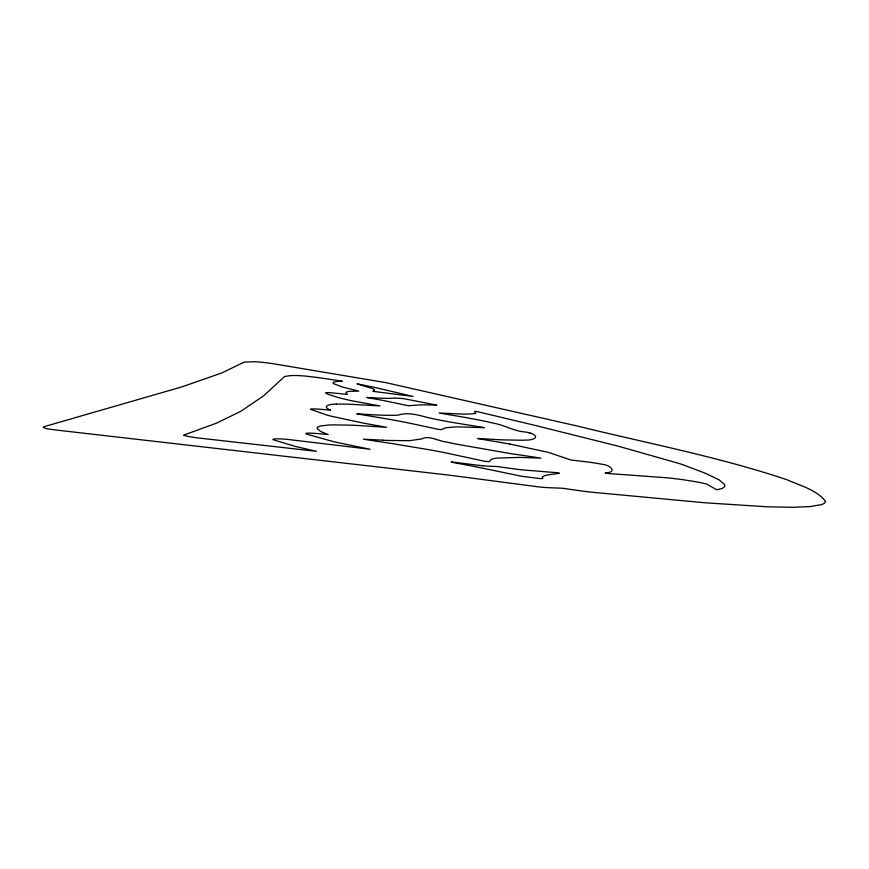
<?xml version="1.0" encoding="UTF-8"?>
<svg xmlns="http://www.w3.org/2000/svg" width="869" height="869" viewBox="0 0 869 869"><rect width="100%" height="100%" fill="white"/><g stroke="black" fill="none" stroke-linecap="round" stroke-linejoin="round"><path stroke-width="1.3" d="M330.459 410.146L318.673 409.136A29.416 1.901 7 0 0 315.958 408.973L313.6 408.919A43.7 2.824 7 0 0 311.841 408.962L311.221 409.017A29.6 1.912 7 0 0 310.407 409.266L327.287 415.165A371.465 23.974 7 0 0 331.839 416.36L363.405 423.116A142.386 9.19 7 0 0 367.837 423.92L386.64 427.287L357.974 425.495A151.239 9.755 7 0 0 350.826 425.158L333.153 424.876A195.721 12.633 7 0 0 328.764 425.017L320.476 425.984L317.598 427.179A331.491 21.388 7 0 0 317.196 427.591L317.294 428.71L320.726 431.535L328.178 434.489L316.077 433.468A33.131 2.14 7 0 0 312.427 433.218L310.537 433.142A39.572 2.553 7 0 0 308.289 433.12L306.974 433.186A47.534 3.063 7 0 0 306.007 433.37L305.931 433.392A13.241 0.858 7 0 0 305.779 433.49A29.72 1.923 7 0 0 306.692 434.131L331.969 441.224A273.181 17.63 7 0 0 339.41 442.951L370.118 449.273L286.292 439.247A56.05 3.617 7 0 0 282.762 439.019L279.97 438.899A56.626 3.65 7 0 0 277.124 438.845L276.559 438.845A17.836 1.151 7 0 0 275.929 438.856L275.734 438.867A49.099 3.172 7 0 0 273.844 439.008L273.083 439.269A78.894 5.095 7 0 0 273.062 439.714L294.949 446.329L316.435 451.326L196.861 437.813A27.862 1.792 7 0 1 194.602 437.487L192.527 437.161A25.581 1.651 7 0 1 189.442 436.64L187.4 436.238A28.601 1.847 7 0 1 185.434 435.771L184.782 435.597A28.579 1.847 7 0 1 183.609 435.141L216.424 423.192L240.539 411.461L263.535 395.895L284.597 376.516L289.964 375.669A107.126 6.909 7 0 1 292.853 375.527L296.025 375.527A51.347 3.313 7 0 1 299.533 375.669L302.608 375.864A26.037 1.684 7 0 1 305.964 376.136L317.044 377.45A84.684 5.464 7 0 1 322.518 378.211L331.143 379.492A148.002 9.548 7 0 1 336.162 380.274L342.364 381.317L338.617 381.143L333.533 382.197A158.288 10.211 7 0 0 333.305 382.403L333.109 383.12A97.556 6.3 7 0 0 333.49 383.631L341.821 386.857L358.821 391.126L349.577 391.332A126.255 8.147 7 0 0 347.6 391.637L346.688 391.93A152.694 9.852 7 0 0 346.383 392.115L346.286 392.18A151.662 9.787 7 0 0 345.96 392.516L347.437 394.396L330.741 392.734A21.138 1.369 7 0 0 328.84 392.647L327.048 392.647A26.972 1.738 7 0 0 325.886 392.788L325.636 392.875A12.166 0.782 7 0 0 325.625 392.994L326.157 393.353A139.301 8.994 7 0 0 327.852 394.146A91.756 5.92 7 0 0 328.58 394.439L338.736 397.687A234.511 15.131 7 0 0 343.309 398.838L349.077 400.164A116.783 7.539 7 0 0 353.868 401.163L380.014 405.932L349.175 404.194A148.947 9.613 7 0 0 347.22 404.139L345.265 404.096A143.559 9.266 7 0 0 343.494 404.074L340.854 404.063A149.033 9.613 7 0 0 339.377 404.074L338.345 404.096A153.368 9.896 7 0 0 336.401 404.139M367.044 397.481L380.057 398.176A88.334 5.703 7 0 0 384.587 398.339L387.15 398.382A110.874 7.158 7 0 0 390.496 398.36L393.885 398.1M605.367 472.834C618.131 472.475 610.038 464.926 602.89 464.415A35.162 2.27 7 0 0 600.273 463.916L598.187 463.546A38.616 2.488 7 0 0 594.418 462.938L590.236 462.33A32.218 2.075 7 0 0 586.108 461.787L570.944 460.005L547.97 452.26L509.853 444.07M484.087 427.657L459.386 426.907A186.466 12.036 7 0 0 454.856 426.972L445.797 427.765L441.441 429.601L439.117 429.525L412.178 423.724A248.577 16.044 7 0 0 405.421 422.323L398.035 420.889A166.609 10.754 7 0 0 391.039 419.608L356.801 413.829L368.543 414.502A33.228 2.14 7 0 0 370.27 414.611A114.306 7.376 7 0 0 372.073 414.719L372.747 414.752A121.432 7.832 7 0 0 377.602 415.013L384.065 415.241A194.895 12.579 7 0 0 387.433 415.328L394.58 415.295A245.33 15.827 7 0 0 398.089 415.143C410.103 411.135 422.106 416.718 434 418.923A251.163 16.207 7 0 0 437.487 419.629L446.633 421.4A93.07 6.007 7 0 0 454.824 422.845L484.12 427.591M436.618 405.128L425.18 404.845A137.487 8.875 7 0 0 423.724 404.845L422.747 404.856A132.023 8.516 7 0 0 420.965 404.867L408.332 405.725L384.478 400.728A90.224 5.822 7 0 0 380.807 400.044L367.066 397.546M394.548 398.024L403.39 398.61L436.629 405.073M336.401 404.139C331.665 403.727 320.118 405.866 330.481 410.114M382.566 440.192L380.459 440.083A53.063 3.422 7 0 1 378.276 439.953L363.372 439.193L382.154 442.093A54.258 3.498 7 0 1 385 442.506L391.702 443.527A191.343 12.351 7 0 1 395.482 444.113L431.567 450.164A186.607 12.047 7 0 1 434.728 450.739L441.191 451.967A94.069 6.072 7 0 1 443.364 452.38L485.108 461.374L489.443 461.624L491.159 459.343L494.331 458.495A389.692 25.147 7 0 1 496.905 458.093L519.477 457.409A172.41 11.123 7 0 1 522.627 457.485L540.909 458.126L521.541 455.193A44.819 2.889 7 0 1 518.695 454.791L515.61 454.335A168.401 10.862 7 0 1 509.538 453.433L456.268 444.113A66.272 4.28 7 0 1 453.868 443.614L450.544 442.897A201.239 12.992 7 0 1 447.263 442.169C439.356 441.669 429.492 435.054 422.193 438.66A74.017 4.78 7 0 1 421.737 438.954L409.375 440.692L388.041 440.464A122.236 7.886 7 0 1 382.566 440.192M482.914 465.751L484.391 465.882A31.197 2.01 7 0 0 488.237 466.208L496.253 466.468A13.893 0.902 7 0 1 496.981 466.501L514.546 468.967A25.831 1.662 7 0 0 519.325 469.542L528.254 470.379A124.191 8.017 7 0 0 534.815 470.9L556.649 472.671A10.471 0.673 7 0 1 558.115 472.921L559.364 473.268L545.363 475.321L542.31 476.907L542.832 478.504L540.409 478.613L521.65 476.288L475.028 466.588A97.773 6.311 7 0 0 471.758 465.98L451.033 462.123L451.782 462.058A8.962 0.576 7 0 1 453.129 462.123L476.342 465.024A19.9 1.282 7 0 0 482.903 465.751M530.036 433.023L530.579 433.186A17.51 1.13 7 0 1 531.22 433.403C541.463 437.422 531.209 440.529 525.908 440.051A139.594 9.005 7 0 1 524.746 440.127L522.551 440.203A50.196 3.237 7 0 1 521.063 440.225L501.826 439.844A164.719 10.634 7 0 1 496.395 439.562L494.07 439.432A42.32 2.726 7 0 1 491.876 439.301L477.863 438.443A9.374 0.608 7 0 0 477.733 438.508M477.776 438.595L500.87 442.473A134.467 8.679 7 0 1 509.853 444.07M605.367 472.866L606.866 473.268A9.472 0.608 7 0 0 608.452 473.529L667.381 477.82A30.752 1.988 7 0 1 674.17 478.569A15.49 0.999 7 0 1 676.039 478.808L678.45 479.112A51.619 3.335 7 0 1 682.991 479.721L691.159 480.959A68.184 4.399 7 0 1 695.45 481.687L698.404 482.208A16.902 1.086 7 0 1 699.903 482.501L700.881 482.697A43.635 2.813 7 0 1 704.487 483.512L706.247 483.979A26.081 1.684 7 0 1 707.225 484.305L716.675 489.747L721.943 488.552A175.701 11.34 7 0 0 722.519 488.302L724.779 486.553L724.67 484.598L719.217 479.96L705.574 473.333L681.959 464.383A358.31 23.126 7 0 0 679.525 463.601L618.044 446.134L535.065 425.386L476.44 411.417L474.528 411.374L475.875 413.253L473.594 413.677A209.581 13.524 7 0 1 471.009 413.926L466.729 414.122A102.553 6.615 7 0 1 462.797 414.111L439.03 413.003L462.21 416.946A194.558 12.557 7 0 1 465.458 417.522L475.788 419.412A171.236 11.047 7 0 1 479.199 420.085L480.068 420.259A179.85 11.601 7 0 1 482.512 420.759L483.935 421.052A66.316 4.28 7 0 1 485.652 421.422L486.238 421.541A165.447 10.678 7 0 1 492.517 422.964C503.987 424.8 514.035 431.306 525.702 432.056A25.516 1.651 7 0 1 530.014 433.023M825.55 501.456L824.594 503.053L821.857 504.574L809.626 506.638L792.778 507.29L767.414 506.801L705.161 502.793L596.916 492.69A31.979 2.064 7 0 1 590.149 492.017L587.009 491.669A43.819 2.824 7 0 1 581.948 491.05L562.504 488.248L545.928 487.574A36.715 2.368 7 0 1 542.115 487.227L540.529 487.085A35.129 2.27 7 0 1 539.062 486.944L449.914 475.234L56.637 430.09A38.996 2.52 7 0 1 50.891 429.329L48.458 428.993A10.059 0.652 7 0 1 46.448 428.678L43.537 427.494A191.267 12.34 7 0 1 43.45 427.2L43.461 427.027A64.393 4.16 7 0 1 43.58 426.82L181.632 386.966L221.584 373.029L244.178 362.145L253.498 361.71A23.854 1.542 7 0 1 257.311 361.906L258.506 361.993A22.844 1.477 7 0 1 261.211 362.221L264.23 362.536A22.442 1.445 7 0 1 267.674 362.949L269.108 363.144A22.79 1.466 7 0 1 273.724 363.807L385.717 382.61L577.548 426.082C647.459 443.342 718.565 456.812 786.945 479.721C800.034 485.597 816.827 489.812 825.55 501.456M374.376 389.942L372.801 391.332L413.09 396.449L377.244 387.998A92.668 5.974 7 0 0 373.453 387.161L369.162 386.26A221.628 14.306 7 0 0 363.296 385.076L357.029 383.881L372.834 388.715A150.891 9.733 7 0 1 374.061 389.529L374.376 389.942"/></g></svg>
